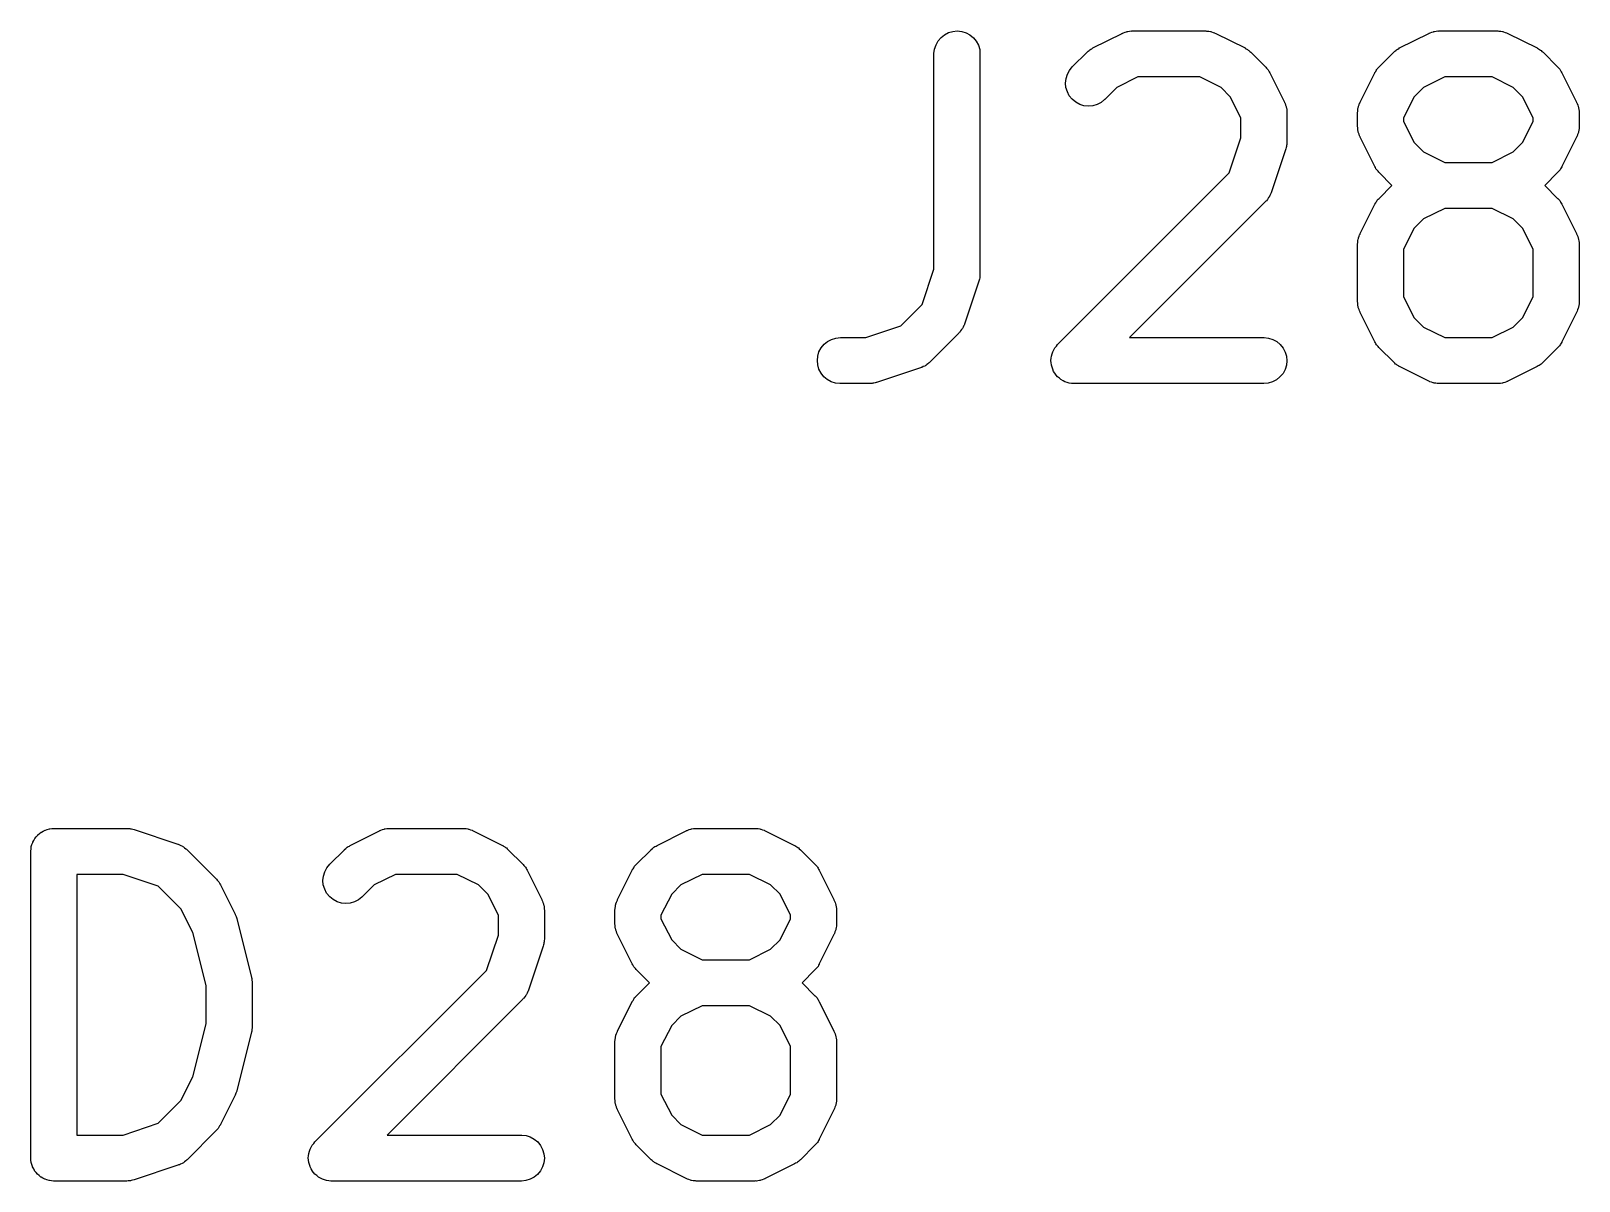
# Model space of a CAD drawing. Extents: x 47 to 146.1, y -90.2 to -39.3.
# Drawn here: x 119.36 to 124.41, y -77.85 to -74.1 of the extents above; entities that cross this region are included whole.
import ezdxf

# ---------------------------------------------------------------- set-up
doc = ezdxf.new("R2010")
doc.units = 0
doc.header["$MEASUREMENT"] = 0
doc.layers.add('BLACK', color=7, linetype='CONTINUOUS')

msp = doc.modelspace()

# ---------------------------------------------------------------- linework, layer by layer
at = {"layer": 'BLACK', "linetype": 'CONTINUOUS'}
for p, q in [((122.312, -74.1428), (122.319, -74.13)), ((122.319, -74.13), (122.328, -74.1188)), ((122.328, -74.1188), (122.339, -74.1096)), ((122.339, -74.1096), (122.352, -74.1028)), ((122.352, -74.1028), (122.366, -74.0987)), ((122.366, -74.0987), (122.381, -74.0974)), ((122.381, -74.0974), (122.396, -74.0989)), ((122.396, -74.0989), (122.41, -74.1032)), ((122.41, -74.1032), (122.422, -74.1102)), ((122.422, -74.1102), (122.434, -74.1195)), ((122.434, -74.1195), (122.443, -74.1309)), ((122.443, -74.1309), (122.45, -74.1438)), ((122.823, -74.1529), (122.918, -74.1053)), ((122.918, -74.1053), (122.919, -74.1048)), ((122.919, -74.1048), (122.921, -74.1041)), ((122.921, -74.1041), (122.923, -74.103)), ((122.923, -74.103), (122.928, -74.1016)), ((122.928, -74.1016), (122.933, -74.0998)), ((122.933, -74.0998), (122.935, -74.0994)), ((122.935, -74.0994), (122.937, -74.0988)), ((122.937, -74.0988), (122.942, -74.0983)), ((122.942, -74.0983), (122.948, -74.0975)), ((122.948, -74.0975), (122.95, -74.0976)), ((122.95, -74.0976), (122.952, -74.0974)), ((122.952, -74.0974), (123.19, -74.0974)), ((123.19, -74.0974), (123.191, -74.0974)), ((123.191, -74.0974), (123.193, -74.0976)), ((123.193, -74.0976), (123.195, -74.0976)), ((123.195, -74.0976), (123.201, -74.0984)), ((123.201, -74.0984), (123.206, -74.099)), ((123.206, -74.099), (123.208, -74.0997)), ((123.208, -74.0997), (123.21, -74.1001)), ((123.21, -74.1001), (123.215, -74.1019)), ((123.215, -74.1019), (123.22, -74.1034)), ((123.22, -74.1034), (123.221, -74.1045)), ((123.221, -74.1045), (123.224, -74.1053)), ((123.224, -74.1053), (123.319, -74.1529)), ((123.823, -74.1529), (123.918, -74.1053)), ((123.918, -74.1053), (123.919, -74.1048)), ((123.919, -74.1048), (123.921, -74.1041)), ((123.921, -74.1041), (123.923, -74.103)), ((123.923, -74.103), (123.928, -74.1016)), ((123.928, -74.1016), (123.933, -74.0998)), ((123.933, -74.0998), (123.935, -74.0994)), ((123.935, -74.0994), (123.937, -74.0988)), ((123.937, -74.0988), (123.942, -74.0983)), ((123.942, -74.0983), (123.948, -74.0975)), ((123.948, -74.0975), (123.95, -74.0976)), ((123.95, -74.0976), (123.952, -74.0974)), ((123.952, -74.0974), (124.142, -74.0974)), ((124.142, -74.0974), (124.143, -74.0974)), ((124.143, -74.0974), (124.146, -74.0976)), ((124.146, -74.0976), (124.148, -74.0976)), ((124.148, -74.0976), (124.153, -74.0984)), ((124.153, -74.0984), (124.158, -74.099)), ((124.158, -74.099), (124.16, -74.0997)), ((124.16, -74.0997), (124.162, -74.1001)), ((124.162, -74.1001), (124.167, -74.1019)), ((124.167, -74.1019), (124.172, -74.1034)), ((124.172, -74.1034), (124.174, -74.1045)), ((124.174, -74.1045), (124.176, -74.1053)), ((124.176, -74.1053), (124.271, -74.1529)), ((122.305, -74.1713), (122.307, -74.1568)), ((122.305, -74.1724), (122.305, -74.1713)), ((122.305, -74.8745), (122.305, -74.1724)), ((122.307, -74.1568), (122.312, -74.1428)), ((122.45, -74.1438), (122.454, -74.1578)), ((122.454, -74.1578), (122.455, -74.1724)), ((122.455, -74.1724), (122.455, -74.8867)), ((122.756, -74.2146), (122.804, -74.167)), ((122.804, -74.1662), (122.808, -74.1636)), ((122.804, -74.167), (122.804, -74.1662)), ((122.808, -74.1636), (122.811, -74.1607)), ((122.811, -74.1607), (122.813, -74.159)), ((122.813, -74.159), (122.816, -74.1571)), ((122.816, -74.1571), (122.82, -74.1552)), ((122.82, -74.1552), (122.823, -74.1529)), ((123.319, -74.1529), (123.32, -74.1534)), ((123.32, -74.1534), (123.323, -74.1557)), ((123.323, -74.1557), (123.327, -74.1577)), ((123.327, -74.1577), (123.329, -74.1597)), ((123.329, -74.1597), (123.332, -74.1614)), ((123.332, -74.1614), (123.335, -74.1643)), ((123.335, -74.1643), (123.338, -74.167)), ((123.338, -74.167), (123.386, -74.2146)), ((123.756, -74.2146), (123.804, -74.167)), ((123.804, -74.1662), (123.808, -74.1636)), ((123.804, -74.167), (123.804, -74.1662)), ((123.808, -74.1636), (123.811, -74.1607)), ((123.811, -74.1607), (123.813, -74.159)), ((123.813, -74.159), (123.816, -74.1571)), ((123.816, -74.1571), (123.82, -74.1552)), ((123.82, -74.1552), (123.823, -74.1529)), ((124.271, -74.1529), (124.272, -74.1534)), ((124.272, -74.1534), (124.276, -74.1557)), ((124.276, -74.1557), (124.279, -74.1577)), ((124.279, -74.1577), (124.282, -74.1597)), ((124.282, -74.1597), (124.284, -74.1614)), ((124.284, -74.1614), (124.287, -74.1643)), ((124.287, -74.1643), (124.291, -74.167)), ((124.291, -74.167), (124.338, -74.2146)), ((122.736, -74.2528), (122.74, -74.2388)), ((122.74, -74.2388), (122.747, -74.2259)), ((122.747, -74.2259), (122.756, -74.2146)), ((123.386, -74.2146), (123.387, -74.2153)), ((123.387, -74.2153), (123.389, -74.2186)), ((123.389, -74.2186), (123.392, -74.2217)), ((123.392, -74.2217), (123.394, -74.2243)), ((123.394, -74.2243), (123.396, -74.2268)), ((123.396, -74.2268), (123.398, -74.2305)), ((123.398, -74.2305), (123.4, -74.2341)), ((123.4, -74.2341), (123.448, -74.3293)), ((123.694, -74.3293), (123.742, -74.2341)), ((123.742, -74.2331), (123.745, -74.2296)), ((123.742, -74.2341), (123.742, -74.2331)), ((123.745, -74.2296), (123.747, -74.2259)), ((123.747, -74.2259), (123.749, -74.2235)), ((123.749, -74.2235), (123.75, -74.2209)), ((123.75, -74.2209), (123.753, -74.2178)), ((123.753, -74.2178), (123.756, -74.2146)), ((124.338, -74.2146), (124.339, -74.2153)), ((124.339, -74.2153), (124.342, -74.2186)), ((124.342, -74.2186), (124.345, -74.2217)), ((124.345, -74.2217), (124.346, -74.2243)), ((124.346, -74.2243), (124.348, -74.2268)), ((124.348, -74.2268), (124.35, -74.2305)), ((124.35, -74.2305), (124.352, -74.2341)), ((124.352, -74.2341), (124.4, -74.3293)), ((122.734, -74.2674), (122.736, -74.2528)), ((122.735, -74.2819), (122.734, -74.2674)), ((122.74, -74.296), (122.735, -74.2819)), ((122.901, -74.2816), (122.862, -74.3207)), ((122.97, -74.2474), (122.901, -74.2816)), ((123.172, -74.2474), (122.97, -74.2474)), ((123.241, -74.2816), (123.172, -74.2474)), ((123.271, -74.312), (123.241, -74.2816)), ((123.901, -74.2816), (123.871, -74.312)), ((123.97, -74.2474), (123.901, -74.2816)), ((124.125, -74.2474), (123.97, -74.2474)), ((124.193, -74.2816), (124.125, -74.2474)), ((124.224, -74.312), (124.193, -74.2816)), ((122.746, -74.3089), (122.74, -74.296)), ((122.756, -74.3203), (122.746, -74.3089)), ((122.767, -74.3297), (122.756, -74.3203)), ((122.78, -74.3367), (122.767, -74.3297)), ((122.794, -74.341), (122.78, -74.3367)), ((122.808, -74.3426), (122.794, -74.341)), ((122.823, -74.3413), (122.808, -74.3426)), ((122.837, -74.3373), (122.823, -74.3413)), ((122.85, -74.3305), (122.837, -74.3373)), ((122.861, -74.3214), (122.85, -74.3305)), ((122.862, -74.3207), (122.861, -74.3214)), ((123.305, -74.3806), (123.271, -74.312)), ((123.448, -74.3293), (123.448, -74.3303)), ((123.448, -74.3303), (123.449, -74.3323)), ((123.449, -74.3323), (123.45, -74.3343)), ((123.45, -74.3343), (123.451, -74.3392)), ((123.451, -74.3392), (123.453, -74.344)), ((123.689, -74.343), (123.691, -74.3382)), ((123.691, -74.3382), (123.692, -74.3333)), ((123.692, -74.3333), (123.694, -74.3314)), ((123.694, -74.3314), (123.694, -74.3293)), ((123.871, -74.312), (123.836, -74.3806)), ((124.258, -74.3806), (124.224, -74.312)), ((124.4, -74.3293), (124.4, -74.3303)), ((124.4, -74.3303), (124.401, -74.3323)), ((124.401, -74.3323), (124.402, -74.3343)), ((124.402, -74.3343), (124.404, -74.3392)), ((124.404, -74.3392), (124.405, -74.344)), ((123.305, -74.4459), (123.305, -74.3806)), ((123.453, -74.344), (123.453, -74.3462)), ((123.453, -74.3462), (123.454, -74.3483)), ((123.454, -74.3483), (123.455, -74.3534)), ((123.455, -74.3534), (123.455, -74.3585)), ((123.455, -74.3585), (123.455, -74.3607)), ((123.455, -74.3607), (123.455, -74.3629)), ((123.455, -74.3629), (123.455, -74.4581)), ((123.686, -74.3618), (123.687, -74.3596)), ((123.686, -74.3629), (123.686, -74.3618)), ((123.686, -74.4105), (123.686, -74.3629)), ((123.687, -74.3524), (123.688, -74.3473)), ((123.687, -74.3574), (123.687, -74.3524)), ((123.687, -74.3596), (123.687, -74.3574)), ((123.688, -74.3473), (123.689, -74.3452)), ((123.689, -74.3452), (123.689, -74.343)), ((123.836, -74.3806), (123.836, -74.3928)), ((124.258, -74.3928), (124.258, -74.3806)), ((124.405, -74.344), (124.406, -74.3462)), ((124.406, -74.3462), (124.406, -74.3483)), ((124.406, -74.3483), (124.407, -74.3534)), ((124.407, -74.3534), (124.408, -74.3585)), ((124.408, -74.3585), (124.408, -74.3607)), ((124.408, -74.3607), (124.408, -74.3629)), ((124.408, -74.3629), (124.408, -74.4105)), ((123.687, -74.4127), (123.686, -74.4105)), ((123.687, -74.4149), (123.687, -74.4127)), ((123.687, -74.4199), (123.687, -74.4149)), ((123.688, -74.425), (123.687, -74.4199)), ((123.688, -74.4272), (123.688, -74.425)), ((123.689, -74.4293), (123.688, -74.4272)), ((123.691, -74.4341), (123.689, -74.4293)), ((123.692, -74.4391), (123.691, -74.4341)), ((123.693, -74.441), (123.692, -74.4391)), ((123.694, -74.4431), (123.693, -74.441)), ((123.694, -74.444), (123.694, -74.4431)), ((123.836, -74.3928), (123.871, -74.4613)), ((124.224, -74.4613), (124.258, -74.3928)), ((124.401, -74.442), (124.4, -74.444)), ((124.402, -74.44), (124.401, -74.442)), ((124.403, -74.4351), (124.402, -74.44)), ((124.405, -74.4303), (124.403, -74.4351)), ((124.406, -74.4282), (124.405, -74.4303)), ((124.407, -74.421), (124.406, -74.4261)), ((124.406, -74.4261), (124.406, -74.4282)), ((124.408, -74.4159), (124.407, -74.421)), ((124.408, -74.4105), (124.408, -74.4115)), ((124.408, -74.4115), (124.408, -74.4137)), ((124.408, -74.4137), (124.408, -74.4159)), ((123.267, -74.5604), (123.305, -74.4459)), ((123.452, -74.4818), (123.404, -74.6247)), ((123.453, -74.4777), (123.452, -74.4818)), ((123.454, -74.4737), (123.453, -74.4777)), ((123.455, -74.4675), (123.454, -74.4706)), ((123.454, -74.4706), (123.454, -74.4737)), ((123.455, -74.4581), (123.455, -74.4591)), ((123.455, -74.4591), (123.455, -74.4633)), ((123.455, -74.4633), (123.455, -74.4675)), ((123.742, -74.5393), (123.694, -74.444)), ((123.871, -74.4613), (123.901, -74.4917)), ((123.901, -74.4917), (123.97, -74.526)), ((124.125, -74.526), (124.193, -74.4917)), ((124.193, -74.4917), (124.224, -74.4613)), ((124.4, -74.444), (124.352, -74.5393)), ((123.744, -74.5428), (123.742, -74.5393)), ((123.746, -74.5466), (123.744, -74.5428)), ((123.97, -74.526), (124.125, -74.526)), ((124.35, -74.5437), (124.348, -74.5474)), ((124.352, -74.5402), (124.35, -74.5437)), ((124.352, -74.5393), (124.352, -74.5402)), ((122.708, -75.1193), (123.267, -74.5604)), ((123.748, -74.549), (123.746, -74.5466)), ((123.75, -74.5516), (123.748, -74.549)), ((123.753, -74.5547), (123.75, -74.5516)), ((123.755, -74.558), (123.753, -74.5547)), ((123.756, -74.5587), (123.755, -74.558)), ((123.798, -74.601), (123.756, -74.5587)), ((124.338, -74.5587), (124.296, -74.601)), ((124.341, -74.5555), (124.338, -74.5587)), ((124.344, -74.5525), (124.341, -74.5555)), ((124.346, -74.5498), (124.344, -74.5525)), ((124.348, -74.5474), (124.346, -74.5498)), ((123.395, -74.6427), (123.392, -74.6466)), ((123.396, -74.6407), (123.395, -74.6427)), ((123.398, -74.6389), (123.396, -74.6407)), ((123.4, -74.6343), (123.398, -74.6389)), ((123.402, -74.6298), (123.4, -74.6343)), ((123.403, -74.6277), (123.402, -74.6298)), ((123.404, -74.6257), (123.403, -74.6277)), ((123.404, -74.6247), (123.404, -74.6257)), ((123.753, -74.6464), (123.756, -74.6432)), ((123.756, -74.6432), (123.798, -74.601)), ((124.296, -74.601), (124.338, -74.6432)), ((124.338, -74.6432), (124.339, -74.6439)), ((124.339, -74.6439), (124.342, -74.6472)), ((123.386, -74.654), (122.942, -75.0974)), ((123.387, -74.6523), (123.386, -74.654)), ((123.389, -74.6508), (123.387, -74.6523)), ((123.392, -74.6466), (123.389, -74.6508)), ((123.694, -74.7579), (123.742, -74.6626)), ((123.742, -74.6617), (123.745, -74.6582)), ((123.742, -74.6626), (123.742, -74.6617)), ((123.745, -74.6582), (123.747, -74.6545)), ((123.747, -74.6545), (123.749, -74.6521)), ((123.749, -74.6521), (123.75, -74.6494)), ((123.75, -74.6494), (123.753, -74.6464)), ((123.97, -74.676), (123.901, -74.7102)), ((124.125, -74.676), (123.97, -74.676)), ((124.193, -74.7102), (124.125, -74.676)), ((124.342, -74.6472), (124.345, -74.6503)), ((124.345, -74.6503), (124.346, -74.6529)), ((124.346, -74.6529), (124.348, -74.6553)), ((124.348, -74.6553), (124.35, -74.6591)), ((124.35, -74.6591), (124.352, -74.6626)), ((124.352, -74.6626), (124.4, -74.7579)), ((123.871, -74.7406), (123.836, -74.8091)), ((123.901, -74.7102), (123.871, -74.7406)), ((124.224, -74.7406), (124.193, -74.7102)), ((124.258, -74.8091), (124.224, -74.7406)), ((123.686, -74.7904), (123.687, -74.7882)), ((123.686, -74.7914), (123.686, -74.7904)), ((123.686, -74.9819), (123.686, -74.7914)), ((123.687, -74.7809), (123.688, -74.7758)), ((123.687, -74.786), (123.687, -74.7809)), ((123.687, -74.7882), (123.687, -74.786)), ((123.688, -74.7758), (123.689, -74.7737)), ((123.689, -74.7716), (123.691, -74.7668)), ((123.689, -74.7737), (123.689, -74.7716)), ((123.691, -74.7668), (123.692, -74.7619)), ((123.692, -74.7619), (123.694, -74.7599)), ((123.694, -74.7599), (123.694, -74.7579)), ((124.4, -74.7579), (124.4, -74.7588)), ((124.4, -74.7588), (124.401, -74.7609)), ((124.401, -74.7609), (124.402, -74.7628)), ((124.402, -74.7628), (124.404, -74.7678)), ((124.404, -74.7678), (124.405, -74.7726)), ((124.405, -74.7726), (124.406, -74.7747)), ((124.406, -74.7747), (124.406, -74.7769)), ((124.406, -74.7769), (124.407, -74.782)), ((124.407, -74.782), (124.408, -74.787)), ((124.408, -74.787), (124.408, -74.7892)), ((124.408, -74.7892), (124.408, -74.7914)), ((124.408, -74.7914), (124.408, -74.9819)), ((123.836, -74.8091), (123.836, -74.9642)), ((124.258, -74.9642), (124.258, -74.8091)), ((122.267, -74.989), (122.305, -74.8745)), ((122.455, -74.8961), (122.454, -74.8992)), ((122.455, -74.8867), (122.455, -74.8877)), ((122.455, -74.8877), (122.455, -74.8919)), ((122.455, -74.8919), (122.455, -74.8961)), ((122.452, -74.9104), (122.404, -75.0532)), ((122.453, -74.9063), (122.452, -74.9104)), ((122.454, -74.9023), (122.453, -74.9063)), ((122.454, -74.8992), (122.454, -74.9023)), ((122.197, -75.0592), (122.267, -74.989)), ((123.687, -74.9841), (123.686, -74.9819)), ((123.687, -74.9863), (123.687, -74.9841)), ((123.687, -74.9914), (123.687, -74.9863)), ((123.688, -74.9965), (123.687, -74.9914)), ((123.688, -74.9986), (123.688, -74.9965)), ((123.836, -74.9642), (123.871, -75.0327)), ((124.224, -75.0327), (124.258, -74.9642)), ((124.407, -74.9924), (124.406, -74.9975)), ((124.406, -74.9975), (124.406, -74.9996)), ((124.408, -74.9874), (124.407, -74.9924)), ((124.408, -74.9819), (124.408, -74.983)), ((124.408, -74.983), (124.408, -74.9851)), ((124.408, -74.9851), (124.408, -74.9874)), ((123.689, -75.0008), (123.688, -74.9986)), ((123.691, -75.0056), (123.689, -75.0008)), ((123.692, -75.0105), (123.691, -75.0056)), ((123.693, -75.0124), (123.692, -75.0105)), ((123.694, -75.0145), (123.693, -75.0124)), ((123.694, -75.0154), (123.694, -75.0145)), ((123.742, -75.1107), (123.694, -75.0154)), ((123.871, -75.0327), (123.901, -75.0631)), ((124.193, -75.0631), (124.224, -75.0327)), ((124.4, -75.0154), (124.352, -75.1107)), ((124.401, -75.0134), (124.4, -75.0154)), ((124.402, -75.0114), (124.401, -75.0134)), ((124.403, -75.0066), (124.402, -75.0114)), ((124.405, -75.0018), (124.403, -75.0066)), ((124.406, -74.9996), (124.405, -75.0018)), ((121.971, -75.103), (121.985, -75.0988)), ((121.985, -75.0988), (122, -75.0974)), ((122, -75.0974), (122.083, -75.0974)), ((122.083, -75.0974), (122.197, -75.0592)), ((122.386, -75.0826), (122.291, -75.1778)), ((122.387, -75.0809), (122.386, -75.0826)), ((122.389, -75.0794), (122.387, -75.0809)), ((122.392, -75.0752), (122.389, -75.0794)), ((122.395, -75.0712), (122.392, -75.0752)), ((122.396, -75.0693), (122.395, -75.0712)), ((122.398, -75.0675), (122.396, -75.0693)), ((122.4, -75.0629), (122.398, -75.0675)), ((122.402, -75.0583), (122.4, -75.0629)), ((122.403, -75.0562), (122.402, -75.0583)), ((122.404, -75.0542), (122.403, -75.0562)), ((122.404, -75.0532), (122.404, -75.0542)), ((122.942, -75.0974), (123.38, -75.0974)), ((123.38, -75.0974), (123.382, -75.0974)), ((123.382, -75.0974), (123.396, -75.099)), ((123.396, -75.099), (123.41, -75.1034)), ((123.901, -75.0631), (123.97, -75.0974)), ((123.97, -75.0974), (124.125, -75.0974)), ((124.125, -75.0974), (124.193, -75.0631)), ((121.926, -75.1573), (121.93, -75.1433)), ((121.93, -75.1433), (121.937, -75.1304)), ((121.937, -75.1304), (121.947, -75.1192)), ((121.947, -75.1192), (121.958, -75.1099)), ((121.958, -75.1099), (121.971, -75.103)), ((122.69, -75.1504), (122.692, -75.1436)), ((122.692, -75.1433), (122.696, -75.137)), ((122.692, -75.1434), (122.692, -75.1433)), ((122.692, -75.1436), (122.692, -75.1434)), ((122.696, -75.137), (122.699, -75.1307)), ((122.699, -75.1304), (122.704, -75.1249)), ((122.699, -75.1306), (122.699, -75.1304)), ((122.699, -75.1307), (122.699, -75.1306)), ((122.704, -75.1249), (122.708, -75.1193)), ((123.41, -75.1034), (123.423, -75.1105)), ((123.423, -75.1105), (123.434, -75.1199)), ((123.434, -75.1199), (123.443, -75.1313)), ((123.443, -75.1313), (123.45, -75.1443)), ((123.45, -75.1443), (123.454, -75.1583)), ((123.744, -75.1143), (123.742, -75.1107)), ((123.746, -75.118), (123.744, -75.1143)), ((123.748, -75.1204), (123.746, -75.118)), ((123.75, -75.1231), (123.748, -75.1204)), ((123.753, -75.1261), (123.75, -75.1231)), ((123.755, -75.1294), (123.753, -75.1261)), ((123.756, -75.1302), (123.755, -75.1294)), ((123.804, -75.1778), (123.756, -75.1302)), ((124.338, -75.1302), (124.291, -75.1778)), ((124.341, -75.1269), (124.338, -75.1302)), ((124.344, -75.1239), (124.341, -75.1269)), ((124.346, -75.1213), (124.344, -75.1239)), ((124.348, -75.1189), (124.346, -75.1213)), ((124.35, -75.1152), (124.348, -75.1189)), ((124.352, -75.1116), (124.35, -75.1152)), ((124.352, -75.1107), (124.352, -75.1116)), ((121.925, -75.1719), (121.926, -75.1573)), ((121.926, -75.1864), (121.925, -75.1719)), ((121.93, -75.2005), (121.926, -75.1864)), ((122.261, -75.1959), (122.118, -75.2435)), ((122.263, -75.195), (122.261, -75.1959)), ((122.265, -75.1944), (122.263, -75.195)), ((122.27, -75.192), (122.265, -75.1944)), ((122.275, -75.19), (122.27, -75.192)), ((122.277, -75.1887), (122.275, -75.19)), ((122.278, -75.1877), (122.277, -75.1887)), ((122.282, -75.1845), (122.278, -75.1877)), ((122.287, -75.1815), (122.282, -75.1845)), ((122.288, -75.1799), (122.287, -75.1815)), ((122.29, -75.1785), (122.288, -75.1799)), ((122.291, -75.1778), (122.29, -75.1785)), ((122.686, -75.1719), (122.687, -75.1648)), ((122.686, -75.172), (122.686, -75.1719)), ((122.686, -75.1721), (122.686, -75.172)), ((122.687, -75.1793), (122.686, -75.1721)), ((122.687, -75.1648), (122.688, -75.1576)), ((122.688, -75.1864), (122.687, -75.1793)), ((122.688, -75.1573), (122.69, -75.1504)), ((122.688, -75.1574), (122.688, -75.1573)), ((122.688, -75.1576), (122.688, -75.1574)), ((122.688, -75.1866), (122.688, -75.1864)), ((122.688, -75.1867), (122.688, -75.1866)), ((122.69, -75.1936), (122.688, -75.1867)), ((122.692, -75.2005), (122.69, -75.1936)), ((123.454, -75.1875), (123.45, -75.2014)), ((123.454, -75.1583), (123.455, -75.1729)), ((123.455, -75.1729), (123.454, -75.1875)), ((123.807, -75.1805), (123.804, -75.1778)), ((123.81, -75.1834), (123.807, -75.1805)), ((123.813, -75.1851), (123.81, -75.1834)), ((123.815, -75.1871), (123.813, -75.1851)), ((123.819, -75.1891), (123.815, -75.1871)), ((123.822, -75.1914), (123.819, -75.1891)), ((123.823, -75.1918), (123.822, -75.1914)), ((123.918, -75.2395), (123.823, -75.1918)), ((124.271, -75.1918), (124.176, -75.2395)), ((124.275, -75.1896), (124.271, -75.1918)), ((124.278, -75.1877), (124.275, -75.1896)), ((124.281, -75.1857), (124.278, -75.1877)), ((124.284, -75.1841), (124.281, -75.1857)), ((124.287, -75.1812), (124.284, -75.1841)), ((124.29, -75.1785), (124.287, -75.1812)), ((124.291, -75.1778), (124.29, -75.1785)), ((121.937, -75.2134), (121.93, -75.2005)), ((121.946, -75.2249), (121.937, -75.2134)), ((121.957, -75.2343), (121.946, -75.2249)), ((121.97, -75.2413), (121.957, -75.2343)), ((121.984, -75.2457), (121.97, -75.2413)), ((121.998, -75.2474), (121.984, -75.2457)), ((122, -75.2474), (121.998, -75.2474)), ((122.095, -75.2474), (122, -75.2474)), ((122.099, -75.247), (122.095, -75.2474)), ((122.103, -75.2469), (122.099, -75.247)), ((122.106, -75.2463), (122.103, -75.2469)), ((122.109, -75.246), (122.106, -75.2463)), ((122.113, -75.2447), (122.109, -75.246)), ((122.117, -75.2439), (122.113, -75.2447)), ((122.118, -75.2435), (122.117, -75.2439)), ((122.692, -75.2006), (122.692, -75.2005)), ((122.692, -75.2007), (122.692, -75.2006)), ((122.695, -75.2073), (122.692, -75.2007)), ((122.699, -75.2134), (122.695, -75.2073)), ((122.699, -75.2135), (122.699, -75.2134)), ((122.699, -75.2137), (122.699, -75.2135)), ((122.703, -75.2193), (122.699, -75.2137)), ((122.708, -75.2249), (122.703, -75.2193)), ((122.708, -75.225), (122.708, -75.2249)), ((122.708, -75.2249), (122.708, -75.2249)), ((122.714, -75.2296), (122.708, -75.225)), ((122.719, -75.2343), (122.714, -75.2296)), ((122.719, -75.2344), (122.719, -75.2343)), ((122.719, -75.2343), (122.719, -75.2343)), ((122.726, -75.2379), (122.719, -75.2344)), ((122.732, -75.2413), (122.726, -75.2379)), ((122.732, -75.2414), (122.732, -75.2413)), ((122.739, -75.2436), (122.732, -75.2414)), ((122.732, -75.2414), (122.732, -75.2414)), ((122.746, -75.2457), (122.739, -75.2436)), ((122.746, -75.2458), (122.746, -75.2457)), ((122.753, -75.2466), (122.746, -75.2458)), ((122.746, -75.2458), (122.746, -75.2458)), ((122.76, -75.2474), (122.753, -75.2466)), ((122.761, -75.2474), (122.76, -75.2474)), ((123.38, -75.2474), (122.761, -75.2474)), ((122.761, -75.2474), (122.761, -75.2474)), ((122.761, -75.2474), (122.761, -75.2474)), ((122.761, -75.2474), (122.761, -75.2474)), ((123.395, -75.246), (123.38, -75.2474)), ((123.409, -75.2417), (123.395, -75.246)), ((123.422, -75.2348), (123.409, -75.2417)), ((123.433, -75.2256), (123.422, -75.2348)), ((123.443, -75.2143), (123.433, -75.2256)), ((123.45, -75.2014), (123.443, -75.2143)), ((123.92, -75.2403), (123.918, -75.2395)), ((123.922, -75.2413), (123.92, -75.2403)), ((123.927, -75.2429), (123.922, -75.2413)), ((123.932, -75.2447), (123.927, -75.2429)), ((123.934, -75.2451), (123.932, -75.2447)), ((123.936, -75.2457), (123.934, -75.2451)), ((123.941, -75.2463), (123.936, -75.2457)), ((123.946, -75.2472), (123.941, -75.2463)), ((123.949, -75.2471), (123.946, -75.2472)), ((123.951, -75.2474), (123.949, -75.2471)), ((123.952, -75.2474), (123.951, -75.2474)), ((124.142, -75.2474), (123.952, -75.2474)), ((124.145, -75.2472), (124.142, -75.2474)), ((124.147, -75.2473), (124.145, -75.2472)), ((124.152, -75.2465), (124.147, -75.2473)), ((124.157, -75.246), (124.152, -75.2465)), ((124.159, -75.2453), (124.157, -75.246)), ((124.161, -75.245), (124.159, -75.2453)), ((124.166, -75.2432), (124.161, -75.245)), ((124.171, -75.2417), (124.166, -75.2432)), ((124.173, -75.2407), (124.171, -75.2417)), ((124.175, -75.2399), (124.173, -75.2407)), ((124.176, -75.2395), (124.175, -75.2399)), ((119.389, -76.7144), (119.394, -76.7099)), ((119.394, -76.7098), (119.395, -76.7096)), ((119.394, -76.7099), (119.394, -76.7098)), ((119.395, -76.7096), (119.401, -76.7064)), ((119.401, -76.7064), (119.407, -76.703)), ((119.407, -76.703), (119.408, -76.7028)), ((119.407, -76.703), (119.407, -76.703)), ((119.408, -76.7028), (119.414, -76.7008)), ((119.414, -76.7008), (119.421, -76.6988)), ((119.421, -76.6988), (119.422, -76.6987)), ((119.421, -76.6988), (119.421, -76.6988)), ((119.422, -76.6987), (119.429, -76.6981)), ((119.429, -76.6981), (119.436, -76.6974)), ((119.436, -76.6974), (119.674, -76.6974)), ((119.674, -76.6974), (119.675, -76.6974)), ((119.675, -76.6974), (119.679, -76.6979)), ((119.679, -76.6979), (119.683, -76.698)), ((119.683, -76.698), (119.686, -76.6987)), ((119.686, -76.6987), (119.689, -76.699)), ((119.689, -76.699), (119.693, -76.7003)), ((119.693, -76.7003), (119.698, -76.7012)), ((119.698, -76.7012), (119.84, -76.7488)), ((120.402, -76.7529), (120.497, -76.7053)), ((120.497, -76.7053), (120.498, -76.7048)), ((120.498, -76.7048), (120.5, -76.7041)), ((120.5, -76.7041), (120.502, -76.703)), ((120.502, -76.703), (120.507, -76.7016)), ((120.507, -76.7016), (120.512, -76.6998)), ((120.512, -76.6998), (120.514, -76.6994)), ((120.514, -76.6994), (120.516, -76.6988)), ((120.516, -76.6988), (120.521, -76.6983)), ((120.521, -76.6983), (120.527, -76.6975)), ((120.527, -76.6975), (120.529, -76.6976)), ((120.529, -76.6976), (120.531, -76.6974)), ((120.531, -76.6974), (120.769, -76.6974)), ((120.769, -76.6974), (120.77, -76.6974)), ((120.77, -76.6974), (120.772, -76.6976)), ((120.772, -76.6976), (120.774, -76.6976)), ((120.774, -76.6976), (120.78, -76.6984)), ((120.78, -76.6984), (120.785, -76.699)), ((120.785, -76.699), (120.787, -76.6997)), ((120.787, -76.6997), (120.789, -76.7001)), ((120.789, -76.7001), (120.794, -76.7019)), ((120.794, -76.7019), (120.799, -76.7034)), ((120.799, -76.7034), (120.801, -76.7045)), ((120.801, -76.7045), (120.803, -76.7053)), ((120.803, -76.7053), (120.898, -76.7529)), ((121.402, -76.7529), (121.497, -76.7053)), ((121.497, -76.7053), (121.498, -76.7048)), ((121.498, -76.7048), (121.5, -76.7041)), ((121.5, -76.7041), (121.502, -76.703)), ((121.502, -76.703), (121.507, -76.7016)), ((121.507, -76.7016), (121.512, -76.6998)), ((121.512, -76.6998), (121.514, -76.6994)), ((121.514, -76.6994), (121.516, -76.6988)), ((121.516, -76.6988), (121.521, -76.6983)), ((121.521, -76.6983), (121.527, -76.6975)), ((121.527, -76.6975), (121.529, -76.6976)), ((121.529, -76.6976), (121.531, -76.6974)), ((121.531, -76.6974), (121.721, -76.6974)), ((121.721, -76.6974), (121.722, -76.6974)), ((121.722, -76.6974), (121.725, -76.6976)), ((121.725, -76.6976), (121.727, -76.6976)), ((121.727, -76.6976), (121.732, -76.6984)), ((121.732, -76.6984), (121.737, -76.699)), ((121.737, -76.699), (121.739, -76.6997)), ((121.739, -76.6997), (121.741, -76.7001)), ((121.741, -76.7001), (121.746, -76.7019)), ((121.746, -76.7019), (121.751, -76.7034)), ((121.751, -76.7034), (121.753, -76.7045)), ((121.753, -76.7045), (121.755, -76.7053)), ((121.755, -76.7053), (121.85, -76.7529)), ((119.361, -76.7713), (119.362, -76.7643)), ((119.362, -76.7568), (119.364, -76.7501)), ((119.362, -76.757), (119.362, -76.7568)), ((119.362, -76.7573), (119.362, -76.757)), ((119.362, -76.7643), (119.362, -76.7573)), ((119.364, -76.7501), (119.367, -76.7433)), ((119.367, -76.7428), (119.37, -76.7366)), ((119.367, -76.7431), (119.367, -76.7428)), ((119.367, -76.7433), (119.367, -76.7431)), ((119.37, -76.7366), (119.374, -76.7304)), ((119.374, -76.73), (119.378, -76.7246)), ((119.374, -76.7302), (119.374, -76.73)), ((119.374, -76.7304), (119.374, -76.7302)), ((119.378, -76.7246), (119.383, -76.7192)), ((119.383, -76.7188), (119.389, -76.7144)), ((119.383, -76.719), (119.383, -76.7188)), ((119.383, -76.7192), (119.383, -76.719)), ((119.84, -76.7488), (119.841, -76.7492)), ((119.841, -76.7492), (119.843, -76.7501)), ((119.843, -76.7501), (119.845, -76.7508)), ((119.845, -76.7508), (119.85, -76.7532)), ((119.85, -76.7532), (119.855, -76.7553)), ((119.855, -76.7553), (119.856, -76.7566)), ((119.856, -76.7566), (119.858, -76.7577)), ((119.858, -76.7577), (119.862, -76.7609)), ((119.862, -76.7609), (119.866, -76.7639)), ((119.866, -76.7639), (119.868, -76.7656)), ((120.383, -76.7662), (120.387, -76.7636)), ((120.387, -76.7636), (120.39, -76.7607)), ((120.39, -76.7607), (120.392, -76.759)), ((120.392, -76.759), (120.395, -76.7571)), ((120.395, -76.7571), (120.399, -76.7552)), ((120.399, -76.7552), (120.402, -76.7529)), ((120.898, -76.7529), (120.899, -76.7534)), ((120.899, -76.7534), (120.902, -76.7557)), ((120.902, -76.7557), (120.906, -76.7577)), ((120.906, -76.7577), (120.908, -76.7597)), ((120.908, -76.7597), (120.911, -76.7614)), ((120.911, -76.7614), (120.914, -76.7643)), ((120.914, -76.7643), (120.917, -76.767)), ((121.383, -76.7662), (121.387, -76.7636)), ((121.387, -76.7636), (121.39, -76.7607)), ((121.39, -76.7607), (121.392, -76.759)), ((121.392, -76.759), (121.395, -76.7571)), ((121.395, -76.7571), (121.399, -76.7552)), ((121.399, -76.7552), (121.402, -76.7529)), ((121.85, -76.7529), (121.851, -76.7534)), ((121.851, -76.7534), (121.855, -76.7557)), ((121.855, -76.7557), (121.858, -76.7577)), ((121.858, -76.7577), (121.861, -76.7597)), ((121.861, -76.7597), (121.863, -76.7614)), ((121.863, -76.7614), (121.866, -76.7643)), ((121.866, -76.7643), (121.87, -76.767)), ((119.361, -76.7718), (119.361, -76.7713)), ((119.361, -76.7719), (119.361, -76.7718)), ((119.361, -76.7724), (119.361, -76.7719)), ((119.361, -76.7719), (119.361, -76.7719)), ((119.361, -77.7724), (119.361, -76.7724)), ((119.868, -76.7656), (119.87, -76.767)), ((119.87, -76.767), (119.965, -76.8622)), ((120.326, -76.8259), (120.335, -76.8146)), ((120.335, -76.8146), (120.383, -76.767)), ((120.383, -76.767), (120.383, -76.7662)), ((120.917, -76.767), (120.965, -76.8146)), ((120.965, -76.8146), (120.966, -76.8153)), ((120.966, -76.8153), (120.968, -76.8186)), ((121.332, -76.8178), (121.335, -76.8146)), ((121.335, -76.8146), (121.383, -76.767)), ((121.383, -76.767), (121.383, -76.7662)), ((121.87, -76.767), (121.917, -76.8146)), ((121.917, -76.8146), (121.918, -76.8153)), ((121.918, -76.8153), (121.921, -76.8186)), ((119.511, -76.8474), (119.511, -77.6974)), ((119.662, -76.8474), (119.511, -76.8474)), ((119.776, -76.8856), (119.662, -76.8474)), ((119.965, -76.8622), (119.966, -76.8629)), ((119.966, -76.8629), (119.968, -76.8662)), ((120.313, -76.8674), (120.315, -76.8528)), ((120.315, -76.8528), (120.319, -76.8388)), ((120.319, -76.8388), (120.326, -76.8259)), ((120.549, -76.8474), (120.48, -76.8816)), ((120.751, -76.8474), (120.549, -76.8474)), ((120.82, -76.8816), (120.751, -76.8474)), ((120.968, -76.8186), (120.971, -76.8217)), ((120.971, -76.8217), (120.973, -76.8243)), ((120.973, -76.8243), (120.975, -76.8268)), ((120.975, -76.8268), (120.977, -76.8305)), ((120.977, -76.8305), (120.979, -76.8341)), ((120.979, -76.8341), (121.027, -76.9293)), ((121.273, -76.9293), (121.321, -76.8341)), ((121.321, -76.8331), (121.324, -76.8296)), ((121.321, -76.8341), (121.321, -76.8331)), ((121.324, -76.8296), (121.326, -76.8259)), ((121.326, -76.8259), (121.328, -76.8235)), ((121.328, -76.8235), (121.329, -76.8209)), ((121.329, -76.8209), (121.332, -76.8178)), ((121.549, -76.8474), (121.48, -76.8816)), ((121.704, -76.8474), (121.549, -76.8474)), ((121.772, -76.8816), (121.704, -76.8474)), ((121.921, -76.8186), (121.924, -76.8217)), ((121.924, -76.8217), (121.925, -76.8243)), ((121.925, -76.8243), (121.927, -76.8268)), ((121.927, -76.8268), (121.929, -76.8305)), ((121.929, -76.8305), (121.931, -76.8341)), ((121.931, -76.8341), (121.979, -76.9293)), ((119.85, -76.9597), (119.776, -76.8856)), ((119.968, -76.8662), (119.971, -76.8693)), ((119.971, -76.8693), (119.973, -76.872)), ((119.973, -76.872), (119.975, -76.8744)), ((119.975, -76.8744), (119.977, -76.8781)), ((119.977, -76.8781), (119.979, -76.8817)), ((119.979, -76.8817), (120.027, -76.9769)), ((120.314, -76.8819), (120.313, -76.8674)), ((120.319, -76.896), (120.314, -76.8819)), ((120.325, -76.9089), (120.319, -76.896)), ((120.335, -76.9203), (120.325, -76.9089)), ((120.48, -76.8816), (120.441, -76.9207)), ((120.85, -76.912), (120.82, -76.8816)), ((120.885, -76.9806), (120.85, -76.912)), ((121.45, -76.912), (121.415, -76.9806)), ((121.48, -76.8816), (121.45, -76.912)), ((121.803, -76.912), (121.772, -76.8816)), ((121.837, -76.9806), (121.803, -76.912)), ((119.889, -77.0367), (119.85, -76.9597)), ((120.346, -76.9297), (120.335, -76.9203)), ((120.359, -76.9367), (120.346, -76.9297)), ((120.373, -76.941), (120.359, -76.9367)), ((120.387, -76.9426), (120.373, -76.941)), ((120.402, -76.9413), (120.387, -76.9426)), ((120.416, -76.9373), (120.402, -76.9413)), ((120.429, -76.9305), (120.416, -76.9373)), ((120.44, -76.9214), (120.429, -76.9305)), ((120.441, -76.9207), (120.44, -76.9214)), ((121.027, -76.9293), (121.027, -76.9303)), ((121.027, -76.9303), (121.028, -76.9323)), ((121.028, -76.9323), (121.029, -76.9343)), ((121.029, -76.9343), (121.03, -76.9392)), ((121.03, -76.9392), (121.032, -76.944)), ((121.032, -76.944), (121.032, -76.9462)), ((121.032, -76.9462), (121.033, -76.9483)), ((121.033, -76.9483), (121.034, -76.9534)), ((121.034, -76.9534), (121.034, -76.9585)), ((121.034, -76.9585), (121.034, -76.9607)), ((121.034, -76.9607), (121.035, -76.9629)), ((121.035, -76.9629), (121.035, -77.0581)), ((121.265, -76.9618), (121.266, -76.9596)), ((121.265, -76.9629), (121.265, -76.9618)), ((121.265, -77.0105), (121.265, -76.9629)), ((121.266, -76.9574), (121.267, -76.9524)), ((121.266, -76.9596), (121.266, -76.9574)), ((121.267, -76.9473), (121.268, -76.9452)), ((121.267, -76.9524), (121.267, -76.9473)), ((121.268, -76.943), (121.27, -76.9382)), ((121.268, -76.9452), (121.268, -76.943)), ((121.27, -76.9382), (121.272, -76.9333)), ((121.272, -76.9333), (121.273, -76.9314)), ((121.273, -76.9314), (121.273, -76.9293)), ((121.979, -76.9293), (121.979, -76.9303)), ((121.979, -76.9303), (121.98, -76.9323)), ((121.98, -76.9323), (121.981, -76.9343)), ((121.981, -76.9343), (121.983, -76.9392)), ((121.983, -76.9392), (121.984, -76.944)), ((121.984, -76.944), (121.985, -76.9462)), ((121.985, -76.9462), (121.985, -76.9483)), ((121.985, -76.9483), (121.986, -76.9534)), ((121.986, -76.9534), (121.987, -76.9585)), ((121.987, -76.9585), (121.987, -76.9607)), ((121.987, -76.9607), (121.987, -76.9629)), ((121.987, -76.9629), (121.987, -77.0105)), ((120.027, -76.9769), (120.027, -76.9779)), ((120.027, -76.9779), (120.027, -76.9782)), ((120.027, -76.9782), (120.027, -76.9785)), ((120.027, -76.9785), (120.03, -76.9851)), ((120.03, -76.9851), (120.032, -76.9916)), ((120.032, -76.9916), (120.032, -76.992)), ((120.032, -76.992), (120.032, -76.9923)), ((120.032, -76.9923), (120.08, -77.1828)), ((120.885, -77.0459), (120.885, -76.9806)), ((121.266, -77.0127), (121.265, -77.0105)), ((121.266, -77.0149), (121.266, -77.0127)), ((121.266, -77.0199), (121.266, -77.0149)), ((121.415, -76.9806), (121.415, -76.9928)), ((121.415, -76.9928), (121.45, -77.0613)), ((121.803, -77.0613), (121.837, -76.9928)), ((121.837, -76.9928), (121.837, -76.9806)), ((121.987, -77.0159), (121.986, -77.021)), ((121.987, -77.0105), (121.987, -77.0115)), ((121.987, -77.0115), (121.987, -77.0137)), ((121.987, -77.0137), (121.987, -77.0159)), ((119.932, -77.2102), (119.889, -77.0367)), ((120.846, -77.1604), (120.885, -77.0459)), ((121.034, -77.0675), (121.033, -77.0706)), ((121.035, -77.0591), (121.034, -77.0633)), ((121.034, -77.0633), (121.034, -77.0675)), ((121.035, -77.0581), (121.035, -77.0591)), ((121.267, -77.025), (121.266, -77.0199)), ((121.268, -77.0272), (121.267, -77.025)), ((121.268, -77.0293), (121.268, -77.0272)), ((121.27, -77.0341), (121.268, -77.0293)), ((121.271, -77.0391), (121.27, -77.0341)), ((121.272, -77.041), (121.271, -77.0391)), ((121.273, -77.0431), (121.272, -77.041)), ((121.273, -77.044), (121.273, -77.0431)), ((121.321, -77.1393), (121.273, -77.044)), ((121.45, -77.0613), (121.48, -77.0917)), ((121.772, -77.0917), (121.803, -77.0613)), ((121.979, -77.044), (121.931, -77.1393)), ((121.98, -77.042), (121.979, -77.044)), ((121.981, -77.04), (121.98, -77.042)), ((121.982, -77.0351), (121.981, -77.04)), ((121.984, -77.0303), (121.982, -77.0351)), ((121.985, -77.0282), (121.984, -77.0303)), ((121.986, -77.021), (121.985, -77.0261)), ((121.985, -77.0261), (121.985, -77.0282)), ((121.031, -77.0818), (120.983, -77.2247)), ((121.032, -77.0777), (121.031, -77.0818)), ((121.033, -77.0737), (121.032, -77.0777)), ((121.033, -77.0706), (121.033, -77.0737)), ((121.48, -77.0917), (121.549, -77.126)), ((121.704, -77.126), (121.772, -77.0917)), ((120.287, -77.7193), (120.846, -77.1604)), ((121.323, -77.1428), (121.321, -77.1393)), ((121.325, -77.1466), (121.323, -77.1428)), ((121.327, -77.149), (121.325, -77.1466)), ((121.329, -77.1516), (121.327, -77.149)), ((121.332, -77.1547), (121.329, -77.1516)), ((121.334, -77.158), (121.332, -77.1547)), ((121.335, -77.1587), (121.334, -77.158)), ((121.377, -77.201), (121.335, -77.1587)), ((121.549, -77.126), (121.704, -77.126)), ((121.917, -77.1587), (121.875, -77.201)), ((121.92, -77.1555), (121.917, -77.1587)), ((121.923, -77.1525), (121.92, -77.1555)), ((121.925, -77.1498), (121.923, -77.1525)), ((121.927, -77.1474), (121.925, -77.1498)), ((121.929, -77.1437), (121.927, -77.1474)), ((121.931, -77.1402), (121.929, -77.1437)), ((121.931, -77.1393), (121.931, -77.1402)), ((119.932, -77.3346), (119.932, -77.2102)), ((120.08, -77.1828), (120.08, -77.1838)), ((120.08, -77.1838), (120.08, -77.1851)), ((120.08, -77.1851), (120.081, -77.1864)), ((120.081, -77.1864), (120.081, -77.1924)), ((120.081, -77.1924), (120.082, -77.1983)), ((120.082, -77.1983), (120.082, -77.1996)), ((120.082, -77.1996), (120.082, -77.201)), ((120.082, -77.201), (120.082, -77.3438)), ((121.335, -77.2432), (121.377, -77.201)), ((121.875, -77.201), (121.917, -77.2432)), ((120.965, -77.254), (120.522, -77.6974)), ((120.966, -77.2523), (120.965, -77.254)), ((120.968, -77.2508), (120.966, -77.2523)), ((120.971, -77.2466), (120.968, -77.2508)), ((120.974, -77.2427), (120.971, -77.2466)), ((120.975, -77.2407), (120.974, -77.2427)), ((120.977, -77.2389), (120.975, -77.2407)), ((120.979, -77.2343), (120.977, -77.2389)), ((120.981, -77.2298), (120.979, -77.2343)), ((120.982, -77.2277), (120.981, -77.2298)), ((120.983, -77.2257), (120.982, -77.2277)), ((120.983, -77.2247), (120.983, -77.2257)), ((121.273, -77.3579), (121.321, -77.2626)), ((121.321, -77.2617), (121.324, -77.2582)), ((121.321, -77.2626), (121.321, -77.2617)), ((121.324, -77.2582), (121.326, -77.2545)), ((121.326, -77.2545), (121.328, -77.2521)), ((121.328, -77.2521), (121.329, -77.2494)), ((121.329, -77.2494), (121.332, -77.2464)), ((121.332, -77.2464), (121.335, -77.2432)), ((121.917, -77.2432), (121.918, -77.2439)), ((121.918, -77.2439), (121.921, -77.2472)), ((121.921, -77.2472), (121.924, -77.2503)), ((121.924, -77.2503), (121.925, -77.2529)), ((121.925, -77.2529), (121.927, -77.2553)), ((121.927, -77.2553), (121.929, -77.2591)), ((121.929, -77.2591), (121.931, -77.2626)), ((121.931, -77.2626), (121.979, -77.3579)), ((121.48, -77.3102), (121.45, -77.3406)), ((121.549, -77.276), (121.48, -77.3102)), ((121.704, -77.276), (121.549, -77.276)), ((121.772, -77.3102), (121.704, -77.276)), ((121.803, -77.3406), (121.772, -77.3102)), ((119.889, -77.5081), (119.932, -77.3346)), ((120.08, -77.362), (120.032, -77.5525)), ((120.081, -77.3594), (120.08, -77.3607)), ((120.08, -77.3607), (120.08, -77.362)), ((120.082, -77.3475), (120.081, -77.3535)), ((120.081, -77.3535), (120.081, -77.3594)), ((120.082, -77.3438), (120.082, -77.3449)), ((120.082, -77.3449), (120.082, -77.3462)), ((120.082, -77.3462), (120.082, -77.3475)), ((121.268, -77.3716), (121.27, -77.3668)), ((121.27, -77.3668), (121.272, -77.3619)), ((121.272, -77.3619), (121.273, -77.3599)), ((121.273, -77.3599), (121.273, -77.3579)), ((121.45, -77.3406), (121.415, -77.4091)), ((121.837, -77.4091), (121.803, -77.3406)), ((121.979, -77.3579), (121.979, -77.3588)), ((121.979, -77.3588), (121.98, -77.3609)), ((121.98, -77.3609), (121.981, -77.3628)), ((121.981, -77.3628), (121.983, -77.3678)), ((121.983, -77.3678), (121.984, -77.3726)), ((121.265, -77.3904), (121.266, -77.3882)), ((121.265, -77.3914), (121.265, -77.3904)), ((121.265, -77.5819), (121.265, -77.3914)), ((121.266, -77.386), (121.267, -77.3809)), ((121.266, -77.3882), (121.266, -77.386)), ((121.267, -77.3758), (121.268, -77.3737)), ((121.267, -77.3809), (121.267, -77.3758)), ((121.268, -77.3737), (121.268, -77.3716)), ((121.415, -77.4091), (121.415, -77.5642)), ((121.837, -77.5642), (121.837, -77.4091)), ((121.984, -77.3726), (121.985, -77.3747)), ((121.985, -77.3747), (121.985, -77.3769)), ((121.985, -77.3769), (121.986, -77.382)), ((121.986, -77.382), (121.987, -77.387)), ((121.987, -77.387), (121.987, -77.3892)), ((121.987, -77.3892), (121.987, -77.3914)), ((121.987, -77.3914), (121.987, -77.5819)), ((119.85, -77.5851), (119.889, -77.5081)), ((120.027, -77.5678), (119.979, -77.6631)), ((120.029, -77.5607), (120.027, -77.5672)), ((120.027, -77.5672), (120.027, -77.5675)), ((120.027, -77.5675), (120.027, -77.5678)), ((120.032, -77.5542), (120.029, -77.5607)), ((120.032, -77.5525), (120.032, -77.5535)), ((120.032, -77.5535), (120.032, -77.5538)), ((120.032, -77.5538), (120.032, -77.5542)), ((121.415, -77.5642), (121.45, -77.6327)), ((121.803, -77.6327), (121.837, -77.5642)), ((119.776, -77.6592), (119.85, -77.5851)), ((121.266, -77.5841), (121.265, -77.5819)), ((121.266, -77.5863), (121.266, -77.5841)), ((121.266, -77.5914), (121.266, -77.5863)), ((121.267, -77.5965), (121.266, -77.5914)), ((121.268, -77.5986), (121.267, -77.5965)), ((121.268, -77.6008), (121.268, -77.5986)), ((121.27, -77.6056), (121.268, -77.6008)), ((121.271, -77.6105), (121.27, -77.6056)), ((121.272, -77.6124), (121.271, -77.6105)), ((121.273, -77.6145), (121.272, -77.6124)), ((121.273, -77.6154), (121.273, -77.6145)), ((121.321, -77.7107), (121.273, -77.6154)), ((121.979, -77.6154), (121.931, -77.7107)), ((121.98, -77.6134), (121.979, -77.6154)), ((121.981, -77.6114), (121.98, -77.6134)), ((121.982, -77.6066), (121.981, -77.6114)), ((121.984, -77.6018), (121.982, -77.6066)), ((121.985, -77.5996), (121.984, -77.6018)), ((121.986, -77.5924), (121.985, -77.5975)), ((121.985, -77.5975), (121.985, -77.5996)), ((121.987, -77.5874), (121.986, -77.5924)), ((121.987, -77.5819), (121.987, -77.583)), ((121.987, -77.583), (121.987, -77.5851)), ((121.987, -77.5851), (121.987, -77.5874)), ((119.662, -77.6974), (119.776, -77.6592)), ((119.974, -77.6712), (119.972, -77.6737)), ((119.976, -77.6675), (119.974, -77.6712)), ((119.979, -77.664), (119.976, -77.6675)), ((119.979, -77.6631), (119.979, -77.664)), ((121.45, -77.6327), (121.48, -77.6631)), ((121.48, -77.6631), (121.549, -77.6974)), ((121.704, -77.6974), (121.772, -77.6631)), ((121.772, -77.6631), (121.803, -77.6327)), ((119.511, -77.6974), (119.662, -77.6974)), ((119.965, -77.6826), (119.87, -77.7778)), ((119.968, -77.6793), (119.965, -77.6826)), ((119.971, -77.6763), (119.968, -77.6793)), ((119.972, -77.6737), (119.971, -77.6763)), ((120.283, -77.7249), (120.287, -77.7193)), ((120.522, -77.6974), (120.96, -77.6974)), ((120.96, -77.6974), (120.961, -77.6974)), ((120.961, -77.6974), (120.975, -77.699)), ((120.975, -77.699), (120.989, -77.7034)), ((120.989, -77.7034), (121.002, -77.7105)), ((121.002, -77.7105), (121.013, -77.7199)), ((121.013, -77.7199), (121.022, -77.7313)), ((121.323, -77.7143), (121.321, -77.7107)), ((121.325, -77.718), (121.323, -77.7143)), ((121.327, -77.7204), (121.325, -77.718)), ((121.329, -77.7231), (121.327, -77.7204)), ((121.332, -77.7261), (121.329, -77.7231)), ((121.549, -77.6974), (121.704, -77.6974)), ((121.925, -77.7213), (121.923, -77.7239)), ((121.927, -77.7189), (121.925, -77.7213)), ((121.929, -77.7152), (121.927, -77.7189)), ((121.931, -77.7116), (121.929, -77.7152)), ((121.931, -77.7107), (121.931, -77.7116)), ((119.361, -77.7794), (119.361, -77.7724)), ((120.265, -77.7719), (120.266, -77.7648)), ((120.265, -77.772), (120.265, -77.7719)), ((120.265, -77.7721), (120.265, -77.772)), ((120.266, -77.7793), (120.265, -77.7721)), ((120.266, -77.7648), (120.267, -77.7576)), ((120.267, -77.7573), (120.269, -77.7504)), ((120.267, -77.7574), (120.267, -77.7573)), ((120.267, -77.7576), (120.267, -77.7574)), ((120.269, -77.7504), (120.271, -77.7436)), ((120.271, -77.7433), (120.275, -77.737)), ((120.271, -77.7434), (120.271, -77.7433)), ((120.271, -77.7436), (120.271, -77.7434)), ((120.275, -77.737), (120.278, -77.7307)), ((120.278, -77.7304), (120.283, -77.7249)), ((120.278, -77.7306), (120.278, -77.7304)), ((120.278, -77.7307), (120.278, -77.7306)), ((121.022, -77.7313), (121.029, -77.7443)), ((121.029, -77.7443), (121.033, -77.7583)), ((121.033, -77.7583), (121.035, -77.7729)), ((121.035, -77.7729), (121.033, -77.7875)), ((121.334, -77.7294), (121.332, -77.7261)), ((121.335, -77.7302), (121.334, -77.7294)), ((121.383, -77.7778), (121.335, -77.7302)), ((121.917, -77.7302), (121.87, -77.7778)), ((121.92, -77.7269), (121.917, -77.7302)), ((121.923, -77.7239), (121.92, -77.7269)), ((119.362, -77.7864), (119.361, -77.7794)), ((119.362, -77.7867), (119.362, -77.7864)), ((119.362, -77.7869), (119.362, -77.7867)), ((119.364, -77.7937), (119.362, -77.7869)), ((119.366, -77.8005), (119.364, -77.7937)), ((119.366, -77.8007), (119.366, -77.8005)), ((119.366, -77.801), (119.366, -77.8007)), ((119.37, -77.8072), (119.366, -77.801)), ((119.373, -77.8134), (119.37, -77.8072)), ((119.373, -77.8137), (119.373, -77.8134)), ((119.373, -77.8139), (119.373, -77.8137)), ((119.378, -77.8194), (119.373, -77.8139)), ((119.382, -77.8249), (119.378, -77.8194)), ((119.84, -77.7959), (119.698, -77.8435)), ((119.842, -77.795), (119.84, -77.7959)), ((119.845, -77.7944), (119.842, -77.795)), ((119.849, -77.792), (119.845, -77.7944)), ((119.854, -77.79), (119.849, -77.792)), ((119.856, -77.7887), (119.854, -77.79)), ((119.858, -77.7877), (119.856, -77.7887)), ((119.862, -77.7845), (119.858, -77.7877)), ((119.866, -77.7815), (119.862, -77.7845)), ((119.867, -77.7799), (119.866, -77.7815)), ((119.869, -77.7785), (119.867, -77.7799)), ((119.87, -77.7778), (119.869, -77.7785)), ((120.267, -77.7864), (120.266, -77.7793)), ((120.267, -77.7866), (120.267, -77.7864)), ((120.267, -77.7867), (120.267, -77.7866)), ((120.269, -77.7936), (120.267, -77.7867)), ((120.271, -77.8005), (120.269, -77.7936)), ((120.271, -77.8006), (120.271, -77.8005)), ((120.271, -77.8007), (120.271, -77.8006)), ((120.274, -77.8073), (120.271, -77.8007)), ((120.278, -77.8134), (120.274, -77.8073)), ((120.278, -77.8135), (120.278, -77.8134)), ((120.278, -77.8137), (120.278, -77.8135)), ((120.282, -77.8193), (120.278, -77.8137)), ((120.287, -77.8249), (120.282, -77.8193)), ((121.022, -77.8143), (121.012, -77.8256)), ((121.029, -77.8014), (121.022, -77.8143)), ((121.033, -77.7875), (121.029, -77.8014)), ((121.386, -77.7805), (121.383, -77.7778)), ((121.389, -77.7834), (121.386, -77.7805)), ((121.392, -77.7851), (121.389, -77.7834)), ((121.394, -77.7871), (121.392, -77.7851)), ((121.398, -77.7891), (121.394, -77.7871)), ((121.401, -77.7914), (121.398, -77.7891)), ((121.402, -77.7918), (121.401, -77.7914)), ((121.497, -77.8395), (121.402, -77.7918)), ((121.85, -77.7918), (121.755, -77.8395)), ((121.854, -77.7896), (121.85, -77.7918)), ((121.858, -77.7877), (121.854, -77.7896)), ((121.86, -77.7857), (121.858, -77.7877)), ((121.863, -77.7841), (121.86, -77.7857)), ((121.866, -77.7812), (121.863, -77.7841)), ((121.869, -77.7785), (121.866, -77.7812)), ((121.87, -77.7778), (121.869, -77.7785)), ((119.382, -77.825), (119.382, -77.8249)), ((119.382, -77.8252), (119.382, -77.825)), ((119.388, -77.8297), (119.382, -77.8252)), ((119.393, -77.8343), (119.388, -77.8297)), ((119.394, -77.8344), (119.393, -77.8343)), ((119.394, -77.8346), (119.394, -77.8344)), ((119.4, -77.8379), (119.394, -77.8346)), ((119.406, -77.8413), (119.4, -77.8379)), ((119.406, -77.8414), (119.406, -77.8413)), ((119.407, -77.8415), (119.406, -77.8414)), ((119.413, -77.8436), (119.407, -77.8415)), ((119.42, -77.8457), (119.413, -77.8436)), ((119.42, -77.8458), (119.42, -77.8457)), ((119.421, -77.8458), (119.42, -77.8458)), ((119.428, -77.8466), (119.421, -77.8458)), ((119.435, -77.8474), (119.428, -77.8466)), ((119.436, -77.8474), (119.435, -77.8474)), ((119.435, -77.8474), (119.435, -77.8474)), ((119.435, -77.8474), (119.435, -77.8474)), ((119.435, -77.8474), (119.435, -77.8474)), ((119.674, -77.8474), (119.436, -77.8474)), ((119.678, -77.847), (119.674, -77.8474)), ((119.682, -77.8469), (119.678, -77.847)), ((119.685, -77.8463), (119.682, -77.8469)), ((119.688, -77.846), (119.685, -77.8463)), ((119.692, -77.8447), (119.688, -77.846)), ((119.697, -77.8439), (119.692, -77.8447)), ((119.698, -77.8435), (119.697, -77.8439)), ((120.287, -77.825), (120.287, -77.8249)), ((120.287, -77.8249), (120.287, -77.8249)), ((120.293, -77.8296), (120.287, -77.825)), ((120.298, -77.8343), (120.293, -77.8296)), ((120.298, -77.8344), (120.298, -77.8343)), ((120.298, -77.8343), (120.298, -77.8343)), ((120.305, -77.8379), (120.298, -77.8344)), ((120.311, -77.8413), (120.305, -77.8379)), ((120.311, -77.8414), (120.311, -77.8413)), ((120.318, -77.8436), (120.311, -77.8414)), ((120.311, -77.8414), (120.311, -77.8414)), ((120.325, -77.8457), (120.318, -77.8436)), ((120.325, -77.8458), (120.325, -77.8457)), ((120.332, -77.8466), (120.325, -77.8458)), ((120.325, -77.8458), (120.325, -77.8458)), ((120.339, -77.8474), (120.332, -77.8466)), ((120.34, -77.8474), (120.339, -77.8474)), ((120.96, -77.8474), (120.34, -77.8474)), ((120.34, -77.8474), (120.34, -77.8474)), ((120.34, -77.8474), (120.34, -77.8474)), ((120.34, -77.8474), (120.34, -77.8474)), ((120.974, -77.846), (120.96, -77.8474)), ((120.988, -77.8417), (120.974, -77.846)), ((121.001, -77.8348), (120.988, -77.8417)), ((121.012, -77.8256), (121.001, -77.8348)), ((121.499, -77.8403), (121.497, -77.8395)), ((121.501, -77.8413), (121.499, -77.8403)), ((121.506, -77.8429), (121.501, -77.8413)), ((121.511, -77.8447), (121.506, -77.8429)), ((121.513, -77.8451), (121.511, -77.8447)), ((121.515, -77.8457), (121.513, -77.8451)), ((121.52, -77.8463), (121.515, -77.8457)), ((121.526, -77.8472), (121.52, -77.8463)), ((121.528, -77.8471), (121.526, -77.8472)), ((121.53, -77.8474), (121.528, -77.8471)), ((121.531, -77.8474), (121.53, -77.8474)), ((121.721, -77.8474), (121.531, -77.8474)), ((121.724, -77.8472), (121.721, -77.8474)), ((121.726, -77.8473), (121.724, -77.8472)), ((121.731, -77.8465), (121.726, -77.8473)), ((121.736, -77.846), (121.731, -77.8465)), ((121.738, -77.8453), (121.736, -77.846)), ((121.74, -77.845), (121.738, -77.8453)), ((121.745, -77.8432), (121.74, -77.845)), ((121.75, -77.8417), (121.745, -77.8432)), ((121.752, -77.8407), (121.75, -77.8417)), ((121.754, -77.8399), (121.752, -77.8407)), ((121.755, -77.8395), (121.754, -77.8399))]:
    msp.add_line(p, q, dxfattribs=at)

doc.saveas('drawing.dxf')
